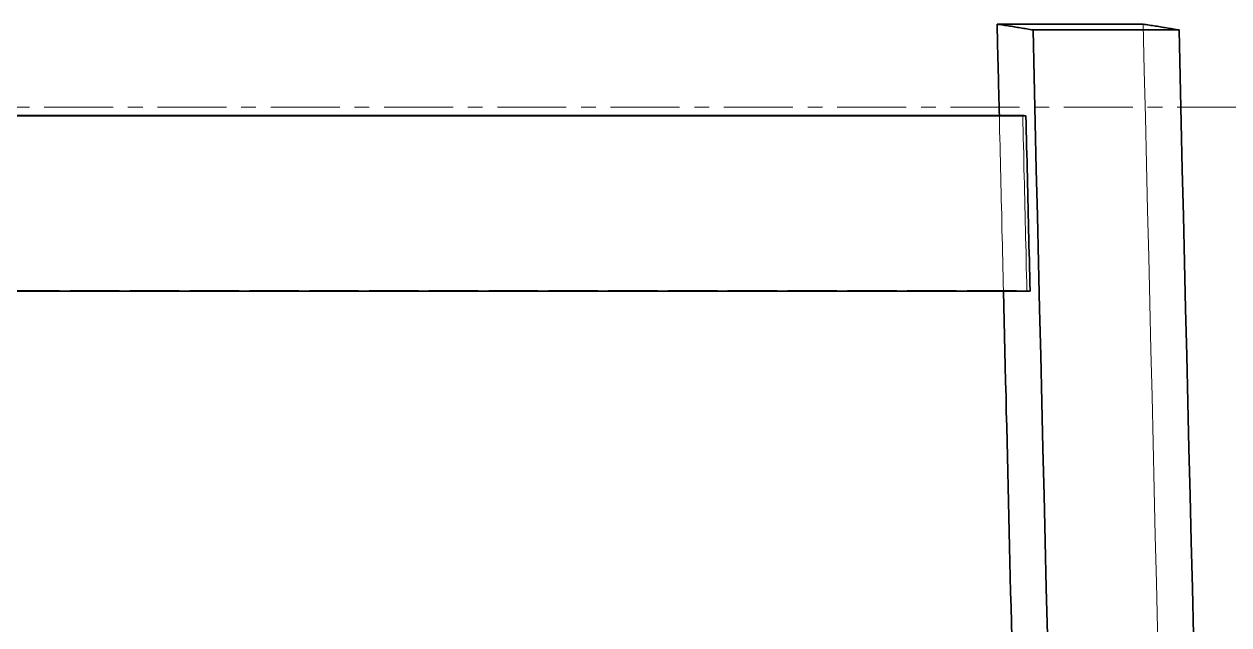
# Model space of a CAD drawing. Header units: millimetres. Extents: x 10 to 410, y 10 to 287.
# Drawn here: x 346.05 to 358.28, y 107.24 to 113.34 of the extents above; entities that cross this region are included whole.
import ezdxf

# ---------------------------------------------------------------- set-up
doc = ezdxf.new("R2010")
doc.units = ezdxf.units.MM
doc.linetypes.add('CENTER', pattern=[1.15, 0.7, -0.15, 0.15, -0.15])
doc.linetypes.add('DASHED', pattern=[0.75, 0.5, -0.25])
for name, color, linetype, lineweight in [('CENTER', 4, 'CENTER', 13), ('HIDDEN', 8, 'DASHED', 18), ('VISIBLE', 7, 'CONTINUOUS', 35)]:
    doc.layers.add(name, color=color, linetype=linetype, lineweight=lineweight)

msp = doc.modelspace()

# ---------------------------------------------------------------- linework, layer by layer
at = {"layer": 'CENTER'}
msp.add_line((260, 112.5), (404, 112.5), dxfattribs=at)
at = {"layer": 'HIDDEN'}
for points in [[(357.663, 102.476), (357.652, 102.948), (357.641, 103.421), (357.63, 103.893), (357.618, 104.366), (357.607, 104.838), (357.596, 105.311), (357.585, 105.783), (357.573, 106.256), (357.562, 106.728), (357.551, 107.201), (357.54, 107.673), (357.528, 108.146), (357.517, 108.618), (357.506, 109.091), (357.495, 109.564), (357.483, 110.036), (357.472, 110.509), (357.461, 110.981), (357.45, 111.454), (357.438, 111.926), (357.427, 112.399), (357.416, 112.871), (357.405, 113.344)], [(355.945, 112.416), (355.946, 112.338), (355.948, 112.261), (355.95, 112.183), (355.952, 112.106), (355.954, 112.028), (355.956, 111.951), (355.958, 111.873), (355.959, 111.795), (355.961, 111.718), (355.963, 111.64), (355.965, 111.563), (355.967, 111.485), (355.969, 111.408), (355.97, 111.33), (355.972, 111.253), (355.974, 111.175), (355.976, 111.097), (355.978, 111.02), (355.98, 110.942), (355.982, 110.865), (355.983, 110.787), (355.985, 110.71), (355.987, 110.632)], [(356.182, 112.416), (356.184, 112.339), (356.186, 112.261), (356.188, 112.184), (356.19, 112.107), (356.192, 112.029), (356.193, 111.952), (356.195, 111.875), (356.197, 111.797), (356.199, 111.72), (356.201, 111.643), (356.203, 111.565), (356.205, 111.488), (356.206, 111.411), (356.208, 111.333), (356.21, 111.256), (356.212, 111.179), (356.214, 111.101), (356.216, 111.024), (356.217, 110.947), (356.219, 110.869), (356.221, 110.792), (356.223, 110.715), (356.225, 110.637)], [(342.266, 110.637), (342.873, 110.637), (343.479, 110.637), (344.086, 110.637), (344.693, 110.637), (345.3, 110.637), (345.907, 110.637), (346.514, 110.637), (347.121, 110.637), (347.728, 110.637), (348.335, 110.637), (348.942, 110.637), (349.549, 110.637), (350.156, 110.637), (350.762, 110.637), (351.369, 110.637), (351.976, 110.637), (352.583, 110.637), (353.19, 110.637), (353.797, 110.637), (354.404, 110.637), (355.011, 110.637), (355.618, 110.637), (356.225, 110.637)], [(356.225, 110.637), (356.226, 110.637), (356.228, 110.637), (356.229, 110.637), (356.23, 110.637), (356.232, 110.636), (356.233, 110.636), (356.235, 110.636), (356.236, 110.636), (356.237, 110.635), (356.239, 110.635), (356.24, 110.635), (356.242, 110.635), (356.243, 110.634), (356.244, 110.634), (356.246, 110.634), (356.247, 110.634), (356.249, 110.634), (356.25, 110.633), (356.252, 110.633), (356.253, 110.633), (356.254, 110.633), (356.256, 110.632), (356.257, 110.632)]]:
    msp.add_lwpolyline(points, dxfattribs=at)
at = {"layer": 'VISIBLE'}
for points in [[(355.923, 113.344), (355.923, 113.303), (355.924, 113.263), (355.925, 113.223), (355.926, 113.182), (355.927, 113.142), (355.928, 113.102), (355.929, 113.061), (355.93, 113.021), (355.931, 112.981), (355.932, 112.94), (355.933, 112.9), (355.934, 112.86), (355.935, 112.819), (355.936, 112.779), (355.937, 112.739), (355.938, 112.698), (355.939, 112.658), (355.94, 112.618), (355.941, 112.577), (355.942, 112.537), (355.943, 112.497), (355.944, 112.456), (355.945, 112.416)], [(357.405, 113.344), (357.34, 113.344), (357.276, 113.344), (357.211, 113.344), (357.147, 113.344), (357.082, 113.344), (357.018, 113.344), (356.953, 113.344), (356.889, 113.344), (356.825, 113.344), (356.76, 113.344), (356.696, 113.344), (356.631, 113.344), (356.567, 113.344), (356.502, 113.344), (356.438, 113.344), (356.374, 113.344), (356.309, 113.344), (356.245, 113.344), (356.18, 113.344), (356.116, 113.344), (356.051, 113.344), (355.987, 113.344), (355.923, 113.344)], [(355.923, 113.344), (355.938, 113.341), (355.954, 113.339), (355.97, 113.336), (355.986, 113.334), (356.002, 113.331), (356.018, 113.328), (356.033, 113.326), (356.049, 113.323), (356.065, 113.321), (356.081, 113.318), (356.097, 113.316), (356.113, 113.313), (356.128, 113.31), (356.144, 113.308), (356.16, 113.305), (356.176, 113.303), (356.192, 113.3), (356.208, 113.298), (356.223, 113.295), (356.239, 113.292), (356.255, 113.29), (356.271, 113.287), (356.287, 113.285)], [(356.287, 113.285), (356.298, 112.812), (356.309, 112.34), (356.32, 111.867), (356.332, 111.395), (356.343, 110.922), (356.354, 110.45), (356.365, 109.977), (356.377, 109.504), (356.388, 109.032), (356.399, 108.559), (356.41, 108.087), (356.422, 107.614), (356.433, 107.142), (356.444, 106.669), (356.455, 106.197), (356.467, 105.724), (356.478, 105.252), (356.489, 104.779), (356.5, 104.307), (356.512, 103.834), (356.523, 103.362), (356.534, 102.889), (356.545, 102.417)], [(357.769, 113.285), (357.704, 113.285), (357.64, 113.285), (357.575, 113.285), (357.511, 113.285), (357.447, 113.285), (357.382, 113.285), (357.318, 113.285), (357.253, 113.285), (357.189, 113.285), (357.124, 113.285), (357.06, 113.285), (356.995, 113.285), (356.931, 113.285), (356.867, 113.285), (356.802, 113.285), (356.738, 113.285), (356.673, 113.285), (356.609, 113.285), (356.544, 113.285), (356.48, 113.285), (356.416, 113.285), (356.351, 113.285), (356.287, 113.285)], [(357.405, 113.344), (357.42, 113.341), (357.436, 113.339), (357.452, 113.336), (357.468, 113.334), (357.484, 113.331), (357.5, 113.328), (357.515, 113.326), (357.531, 113.323), (357.547, 113.321), (357.563, 113.318), (357.579, 113.316), (357.595, 113.313), (357.61, 113.31), (357.626, 113.308), (357.642, 113.305), (357.658, 113.303), (357.674, 113.3), (357.69, 113.298), (357.705, 113.295), (357.721, 113.292), (357.737, 113.29), (357.753, 113.287), (357.769, 113.285)], [(358.027, 102.417), (358.016, 102.889), (358.005, 103.362), (357.994, 103.834), (357.982, 104.307), (357.971, 104.779), (357.96, 105.252), (357.949, 105.724), (357.937, 106.197), (357.926, 106.669), (357.915, 107.142), (357.904, 107.614), (357.892, 108.087), (357.881, 108.559), (357.87, 109.032), (357.859, 109.504), (357.847, 109.977), (357.836, 110.45), (357.825, 110.922), (357.814, 111.395), (357.802, 111.867), (357.791, 112.34), (357.78, 112.812), (357.769, 113.285)], [(342.434, 112.416), (343.032, 112.416), (343.629, 112.416), (344.227, 112.416), (344.825, 112.416), (345.423, 112.416), (346.02, 112.416), (346.618, 112.416), (347.216, 112.416), (347.814, 112.416), (348.411, 112.416), (349.009, 112.416), (349.607, 112.416), (350.205, 112.416), (350.803, 112.416), (351.4, 112.416), (351.998, 112.416), (352.596, 112.416), (353.194, 112.416), (353.791, 112.416), (354.389, 112.416), (354.987, 112.416), (355.585, 112.416), (356.182, 112.416)], [(342.434, 112.411), (343.033, 112.411), (343.632, 112.411), (344.231, 112.411), (344.83, 112.411), (345.43, 112.411), (346.029, 112.411), (346.628, 112.411), (347.227, 112.411), (347.826, 112.411), (348.425, 112.411), (349.025, 112.411), (349.624, 112.411), (350.223, 112.411), (350.822, 112.411), (351.421, 112.411), (352.021, 112.411), (352.62, 112.411), (353.219, 112.411), (353.818, 112.411), (354.417, 112.411), (355.016, 112.411), (355.616, 112.411), (356.215, 112.411)], [(356.182, 112.416), (356.184, 112.416), (356.185, 112.415), (356.187, 112.415), (356.188, 112.415), (356.189, 112.415), (356.191, 112.414), (356.192, 112.414), (356.194, 112.414), (356.195, 112.414), (356.196, 112.414), (356.198, 112.413), (356.199, 112.413), (356.201, 112.413), (356.202, 112.413), (356.204, 112.412), (356.205, 112.412), (356.206, 112.412), (356.208, 112.412), (356.209, 112.412), (356.211, 112.411), (356.212, 112.411), (356.213, 112.411), (356.215, 112.411)], [(356.215, 112.411), (356.217, 112.333), (356.218, 112.256), (356.22, 112.179), (356.222, 112.101), (356.224, 112.024), (356.226, 111.947), (356.228, 111.869), (356.23, 111.792), (356.231, 111.715), (356.233, 111.637), (356.235, 111.56), (356.237, 111.483), (356.239, 111.405), (356.241, 111.328), (356.242, 111.251), (356.244, 111.173), (356.246, 111.096), (356.248, 111.019), (356.25, 110.941), (356.252, 110.864), (356.253, 110.787), (356.255, 110.709), (356.257, 110.632)], [(342.391, 110.632), (342.994, 110.632), (343.597, 110.632), (344.2, 110.632), (344.803, 110.632), (345.406, 110.632), (346.009, 110.632), (346.611, 110.632), (347.214, 110.632), (347.817, 110.632), (348.42, 110.632), (349.023, 110.632), (349.626, 110.632), (350.229, 110.632), (350.831, 110.632), (351.434, 110.632), (352.037, 110.632), (352.64, 110.632), (353.243, 110.632), (353.846, 110.632), (354.449, 110.632), (355.051, 110.632), (355.654, 110.632), (356.257, 110.632)], [(355.987, 110.632), (355.991, 110.479), (355.994, 110.326), (355.998, 110.174), (356.002, 110.021), (356.005, 109.868), (356.009, 109.715), (356.013, 109.562), (356.016, 109.409), (356.02, 109.256), (356.023, 109.103), (356.027, 108.951), (356.031, 108.798), (356.034, 108.645), (356.038, 108.492), (356.042, 108.339), (356.045, 108.186), (356.049, 108.033), (356.053, 107.88), (356.056, 107.728), (356.06, 107.575), (356.064, 107.422), (356.067, 107.269), (356.071, 107.116)]]:
    msp.add_lwpolyline(points, dxfattribs=at)

doc.saveas('drawing.dxf')
